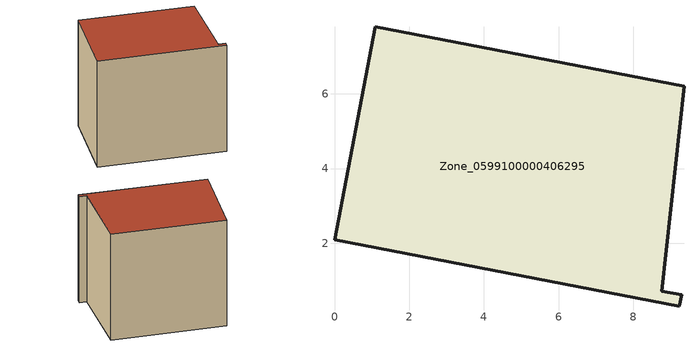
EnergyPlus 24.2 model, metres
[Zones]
Zone_0599100000406295
 floor ground (C_G): 9.35,6.2 8.76,0.71 9.29,0.63 9.23,0.32 0,2.09 1.09,7.79 z0
 wall outside (C_F): 9.35,6.2 1.09,7.79 0,2.09 9.23,0.32 9.29,0.63 8.76,0.71 9.35,6.2 z0:8.73
 roof outside (C_R): 8.76,0.71 9.35,6.2 1.09,7.79 0,2.09 9.23,0.32 9.29,0.63 z8.73
[BUILDING]
Pand.0599100000406295: North Axis=0; Terrain=City; Loads Convergence Tolerance Value=0.04; Temperature Convergence Tolerance Value=0.4; Solar Distribution=FullExterior; Maximum Number of Warmup Days=25; Minimum Number of Warmup Days=1
[Site:Location]
Rotterdam.The.Hague.AP_ZH_NLD Design_Conditions: Latitude=51.96; Longitude=4.45; Time Zone=1; Elevation=-4.5
[SITE:GROUNDTEMPERATURE:BUILDINGSURFACE]
18, 18, 18, 18, 18, 18, 18, 18, 18, 18, 18, 18
[MATERIAL] Thermal Absorptance=0.9; Solar Absorptance=0.7; Visible Absorptance=0.7
Name | Roughness | Thickness | Conductivity | Density | Specific Heat
G.TI.1992-2005 | MediumSmooth | 0.15 | 0.06 | 540 | 1210
F.TI.1992-2005 | Rough | 0.3 | 0.12 | 1920 | 840
R.TI.1992-2005 | MediumRough | 0.2 | 0.08 | 1500 | 1000
[CONSTRUCTION]
C_G: G.TI.1992-2005
C_F: F.TI.1992-2005
C_R: R.TI.1992-2005
[ZONE]
Zone_0599100000406295: Type=1; Multiplier=1; Ceiling Height=Autocalculate; Volume=Autocalculate; Floor Area=autocalculate; Part of Total Floor Area=Yes
[ZONEINFILTRATION:DESIGNFLOWRATE]
Infil_Zone_0599100000406295: Zone or ZoneList or Space or SpaceList=Zone_0599100000406295; Schedule=AlwaysOn; Design Flow Rate Calculation Method=Flow/Area; Flow Rate per Floor Area=0.0015; Constant Term Coefficient=1; Temperature Term Coefficient=0; Velocity Term Coefficient=0; Velocity Squared Term Coefficient=0
[HVACTEMPLATE:ZONE:IDEALLOADSAIRSYSTEM]
Zone_0599100000406295: Maximum Heating Supply Air Temperature=50; Minimum Cooling Supply Air Temperature=13; Maximum Heating Supply Air Humidity Ratio=0.0156; Minimum Cooling Supply Air Humidity Ratio=0.0077; Heating Limit=NoLimit; Cooling Limit=NoLimit; Dehumidification Control Type=ConstantSensibleHeatRatio; Cooling Sensible Heat Ratio=0.7; Dehumidification Setpoint=60; Humidification Control Type=None; Humidification Setpoint=30; Outdoor Air Method=None; Outdoor Air Flow Rate per Person=0.00944; Outdoor Air Flow Rate per Zone Floor Area=0; Outdoor Air Flow Rate per Zone=0; Demand Controlled Ventilation Type=None; Outdoor Air Economizer Type=NoEconomizer; Heat Recovery Type=None; Sensible Heat Recovery Effectiveness=0.7; Latent Heat Recovery Effectiveness=0.65
[ZONECONTROL:THERMOSTAT]
ThermostatControl_Zone_0599100000406295: Zone or ZoneList=Zone_0599100000406295; Control Type Schedule=DualSetpointControlType; Control 1=Thermostat_Zone_0599100000406295; Temperature Difference Between Cutout And Setpoint=0
[THERMOSTATSETPOINT:DUALSETPOINT]
Thermostat_Zone_0599100000406295: Heating Setpoint Temperature Schedule=HeatingSetpoint_Zone_0599100000406295; Cooling Setpoint Temperature Schedule=CoolingSetpoint_Zone_0599100000406295
[SCHEDULE:COMPACT]
HeatingSetpoint_Zone_0599100000406295: Through: 12/31, For: AllDays, Until: 24:00, 21
CoolingSetpoint_Zone_0599100000406295: Through: 12/31, For: AllDays, Until: 24:00, 24
DualSetpointControlType: Through: 12/31, For: AllDays, Until: 24:00, 4
AlwaysOn: Through: 12/31, For: AllDays, Until: 24:00, 1
